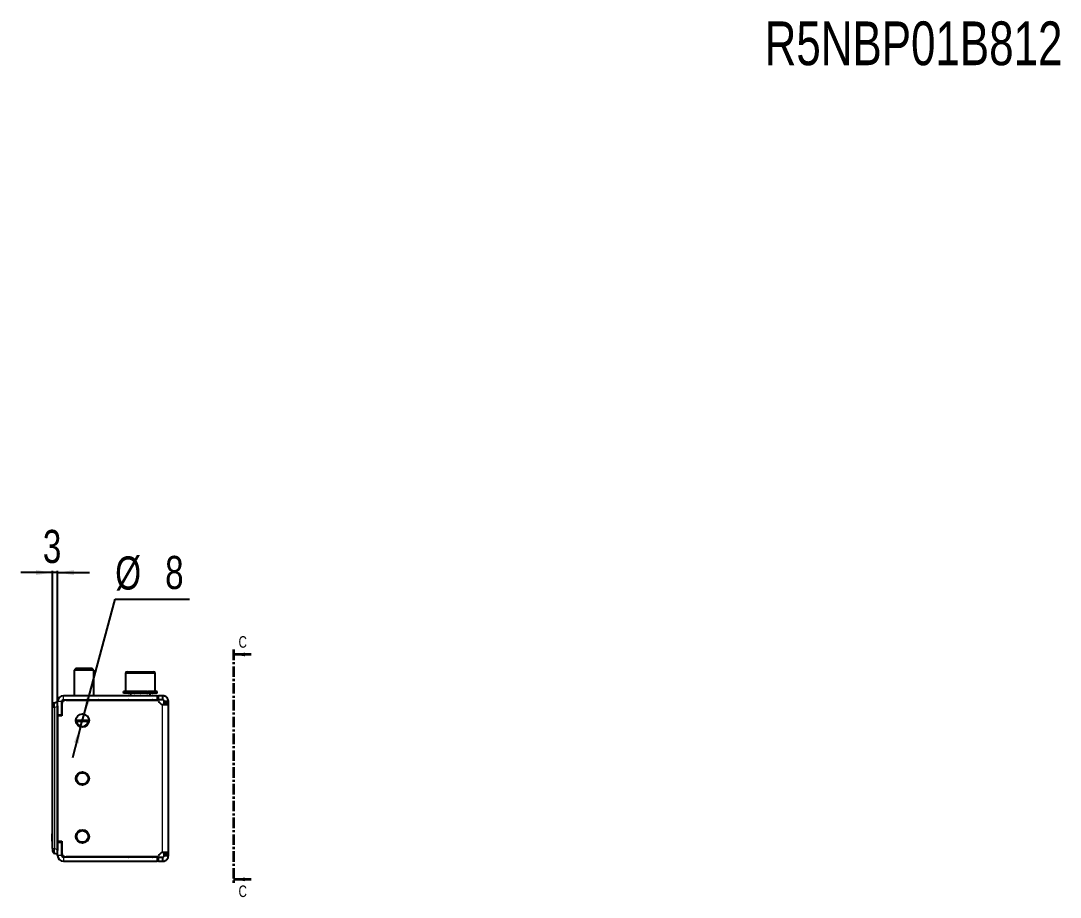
# Model space of a CAD drawing. Header units: millimetres. Extents: x 535 to 4661, y -1571 to 657.
# Drawn here: x 2040 to 2668, y 127 to 657 of the extents above; entities that cross this region are included whole.
import ezdxf

# ---------------------------------------------------------------- set-up
doc = ezdxf.new("R2010")
doc.units = ezdxf.units.MM
doc.linetypes.add('CENTER', pattern=[10.16, 6.35, -1.27, 1.27, -1.27])
doc.layers.add('FORMAT', color=7, linetype='Continuous')
doc.styles.add('SLDTEXTSTYLE0', font='TXT', dxfattribs={"width": 0.75})
doc.dimstyles.new('SLDDIMSTYLE1', dxfattribs={"dimtxt": 20, "dimasz": 10, "dimexe": 0, "dimexo": 0.0625, "dimgap": 5, "dimtad": 2, "dimdec": 1, "dimrnd": 1e-09, "dimzin": 12, "dimdsep": 46, "dimtxsty": 'SLDTEXTSTYLE0', "dimsah": 1, "dimcen": 0.09, "dimadec": 0, "dimazin": 3, "dimtfac": 1, "dimtmove": 0, "dimatfit": 0, "dimfxl": 0, "dimfrac": 2, "dimtolj": 1, "dimtzin": 12, "dimarcsym": 0})
doc.dimstyles.new('SLDDIMSTYLE2', dxfattribs={"dimtxt": 20, "dimasz": 10, "dimexe": 0, "dimexo": 0.0625, "dimgap": 5, "dimtad": 0, "dimtih": 1, "dimtoh": 1, "dimdec": 1, "dimrnd": 1e-09, "dimzin": 12, "dimdsep": 46, "dimtxsty": 'SLDTEXTSTYLE0', "dimsah": 1, "dimcen": 0, "dimadec": 0, "dimazin": 3, "dimtfac": 1, "dimtmove": 0, "dimatfit": 3, "dimfxl": 0, "dimfrac": 2, "dimtolj": 1, "dimtzin": 12, "dimarcsym": 0})

# ---------------------------------------------------------------- blocks, each defined once
blk = doc.blocks.new('_D_4')
at = {"layer": 'FORMAT'}
for p, q in [((2058.82, 323.07), (2039.59, 323.07)), ((2058.82, 241.48), (2058.82, 324.07)), ((2061.82, 323.07), (2058.82, 323.07)), ((2061.82, 236.48), (2061.82, 324.07)), ((2061.82, 323.07), (2081.05, 323.07))]:
    blk.add_line(p, q, dxfattribs=at)
for points in [[(2058.82, 323.07), (2048.82, 324.61), (2048.82, 321.54)], [(2061.82, 323.07), (2071.82, 321.54), (2071.82, 324.61)]]:
    blk.add_solid(points, dxfattribs=at)
at = {"layer": 'FORMAT', "insert": (2052.93, 348.86), "char_height": 20, "attachment_point": 1, "style": 'SLDTEXTSTYLE0'}
blk.add_mtext('3', dxfattribs=at)
blk = doc.blocks.new('_D_5')
at = {"layer": 'FORMAT'}
for p, q in [((2077.86, 237.44), (2096.67, 307.05)), ((2096.67, 307.05), (2141.61, 307.05)), ((2075.78, 229.71), (2077.86, 237.44)), ((2075.78, 229.71), (2070.76, 211.15))]:
    blk.add_line(p, q, dxfattribs=at)
for points in [[(2077.86, 237.44), (2081.96, 246.69), (2078.99, 247.49)], [(2075.78, 229.71), (2071.69, 220.46), (2074.66, 219.66)]]:
    blk.add_solid(points, dxfattribs=at)
at = {"layer": 'FORMAT', "char_height": 20, "attachment_point": 1, "style": 'SLDTEXTSTYLE0'}
for s, insert in [('%%c', (2096.67, 332.83)), ('8', (2126.83, 333.13))]:
    blk.add_mtext(s, dxfattribs=dict(at, insert=insert))

msp = doc.modelspace()

# ---------------------------------------------------------------- linework, layer by layer
at = {"color": 7, "linetype": 'CENTER', "lineweight": 35}
msp.add_line((2168.11, 276.54), (2168.11, 134.59), dxfattribs=at)
at = {"color": 7, "linetype": 'Continuous', "lineweight": 35}
for p, q in [((2178.75, 273.54), (2168.11, 273.54)), ((2178.75, 137.59), (2168.11, 137.59))]:
    msp.add_line(p, q, dxfattribs=at)
at = {"color": 7, "linetype": 'Continuous', "lineweight": 25}
for p, q in [((2072.9, 265.07), (2071.82, 264)), ((2071.82, 264), (2071.82, 248.57)), ((2083.82, 264), (2071.82, 264)), ((2082.75, 265.07), (2072.9, 265.07)), ((2083.82, 264), (2082.75, 265.07)), ((2083.82, 248.57), (2083.82, 264)), ((2102.82, 262.07), (2102.82, 251.07)), ((2103.82, 263.07), (2119.82, 263.07)), ((2120.82, 251.07), (2120.82, 262.07)), ((2061.82, 237.12), (2061.82, 245.07)), ((2064.32, 237.12), (2064.32, 245.07)), ((2121.92, 248.57), (2065.32, 248.57)), ((2065.32, 246.07), (2121.92, 246.07)), ((2066.92, 245.97), (2121.9, 245.97)), ((2067.57, 246.07), (2067.57, 245.97)), ((2067.86, 246.07), (2067.86, 245.97)), ((2069.55, 246.07), (2069.55, 245.97)), ((2072.5, 246.07), (2072.5, 245.97)), ((2076.26, 246.07), (2076.26, 245.97)), ((2080.25, 246.07), (2080.25, 245.97)), ((2083.88, 246.07), (2083.88, 245.97)), ((2086.58, 246.07), (2086.58, 245.97)), ((2087.95, 246.07), (2087.95, 245.97)), ((2088.07, 245.97), (2088.07, 246.07)), ((2101.57, 251.07), (2101.57, 250.07)), ((2101.57, 251.07), (2101.58, 251.07)), ((2101.57, 250.07), (2101.58, 250.07)), ((2101.58, 251.07), (2101.58, 250.82)), ((2102.41, 251.07), (2101.58, 251.07)), ((2101.58, 250.07), (2101.58, 250.32)), ((2102.41, 250.07), (2101.58, 250.07)), ((2102.41, 251.07), (2102.51, 251.07)), ((2102.41, 250.07), (2102.51, 250.07)), ((2102.51, 251.07), (2102.51, 250.82)), ((2104.67, 251.07), (2102.51, 251.07)), ((2102.51, 250.07), (2102.51, 250.32)), ((2104.67, 250.07), (2102.51, 250.07)), ((2104.67, 251.07), (2104.86, 251.07)), ((2104.67, 250.07), (2104.86, 250.07)), ((2104.86, 251.07), (2104.86, 250.82)), ((2108.03, 251.07), (2104.86, 251.07)), ((2104.86, 250.07), (2104.86, 250.32)), ((2108.03, 250.07), (2104.86, 250.07)), ((2105.82, 250.07), (2105.82, 248.57)), ((2108.03, 251.07), (2108.26, 251.07)), ((2108.03, 250.07), (2108.26, 250.07)), ((2108.26, 251.07), (2108.26, 250.82)), ((2111.96, 251.07), (2108.26, 251.07)), ((2108.26, 250.07), (2108.26, 250.32)), ((2111.96, 250.07), (2108.26, 250.07)), ((2111.96, 251.07), (2112.04, 251.07)), ((2111.96, 250.07), (2112.12, 250.07)), ((2112.12, 250.07), (2112.21, 250.07)), ((2112.16, 251.07), (2112.21, 251.07)), ((2112.21, 251.07), (2112.21, 250.82)), ((2115.87, 251.07), (2112.21, 251.07)), ((2112.21, 250.07), (2112.21, 250.32)), ((2115.87, 250.07), (2112.21, 250.07)), ((2115.87, 251.07), (2116.1, 251.07)), ((2115.87, 250.07), (2116.1, 250.07)), ((2116.1, 251.07), (2116.1, 250.82)), ((2119.17, 251.07), (2116.1, 251.07)), ((2116.1, 250.07), (2116.1, 250.32)), ((2119.17, 250.07), (2116.1, 250.07)), ((2117.82, 248.57), (2117.82, 250.07)), ((2119.17, 251.07), (2119.34, 251.07)), ((2119.17, 250.07), (2119.34, 250.07)), ((2119.34, 251.07), (2119.34, 250.82)), ((2121.34, 251.07), (2119.34, 251.07)), ((2119.34, 250.07), (2119.34, 250.32)), ((2121.34, 250.07), (2119.34, 250.07)), ((2121.34, 251.07), (2121.43, 251.07)), ((2121.34, 250.07), (2121.43, 250.07)), ((2121.43, 251.07), (2121.43, 250.82)), ((2122.07, 251.07), (2121.43, 251.07)), ((2121.43, 250.07), (2121.43, 250.32)), ((2122.07, 250.07), (2121.43, 250.07)), ((2121.92, 248.57), (2122.92, 248.57)), ((2122.92, 246.07), (2121.92, 246.07)), ((2122.07, 250.07), (2122.07, 251.07)), ((2125.32, 246.07), (2122.91, 246.07)), ((2122.92, 246.07), (2122.92, 248.57)), ((2125.32, 248.57), (2122.92, 248.57)), ((2125.32, 248.57), (2125.32, 246.07)), ((2128.82, 245.07), (2126.32, 245.07)), ((2126.32, 243.85), (2126.32, 245.07)), ((2128.82, 243.85), (2128.82, 245.07)), ((2058.82, 242.92), (2058.82, 241.47)), ((2058.82, 167.03), (2058.82, 241.47)), ((2059.93, 244.37), (2061.62, 244.82)), ((2061.62, 244.82), (2061.82, 244.82)), ((2061.62, 241.93), (2061.62, 155.72)), ((2061.82, 242.55), (2061.82, 155.1)), ((2064.42, 243.47), (2064.42, 236.47)), ((2128.82, 243.85), (2126.32, 243.85)), ((2128.82, 153.3), (2128.82, 243.85)), ((2061.82, 237.12), (2064.32, 237.12)), ((2061.82, 160.67), (2061.82, 236.47)), ((2064.42, 236.47), (2061.82, 236.47)), ((2064.42, 238.05), (2064.32, 237.84)), ((2080.79, 233.07), (2072.85, 233.07)), ((2058.62, 165.08), (2058.82, 165.08)), ((2058.62, 164.73), (2058.82, 164.73)), ((2058.62, 164), (2058.62, 164.73)), ((2058.62, 164), (2058.82, 164)), ((2058.82, 158.82), (2058.82, 167.03)), ((2058.62, 163.05), (2058.62, 163.16)), ((2058.62, 161.6), (2058.82, 161.6)), ((2058.62, 161.06), (2058.62, 161.6)), ((2058.62, 161.06), (2058.82, 161.06)), ((2058.62, 160.77), (2058.82, 160.77)), ((2058.82, 156.17), (2058.82, 158.82)), ((2061.82, 160.67), (2064.42, 160.67)), ((2061.82, 160.02), (2064.32, 160.02)), ((2061.82, 152.07), (2061.82, 160.02)), ((2064.32, 152.07), (2064.32, 160.02)), ((2064.42, 159.6), (2064.32, 159.81)), ((2064.42, 160.67), (2064.42, 153.67)), ((2058.82, 156.17), (2058.82, 154.73)), ((2061.62, 152.82), (2059.93, 153.28)), ((2061.82, 152.82), (2061.62, 152.82)), ((2121.92, 151.07), (2065.32, 151.07)), ((2121.9, 151.17), (2066.92, 151.17)), ((2121.92, 151.07), (2122.92, 151.07)), ((2122.92, 148.57), (2122.92, 151.07)), ((2122.92, 151.07), (2125.32, 151.07)), ((2125.32, 151.07), (2125.32, 148.57)), ((2126.32, 153.3), (2128.82, 153.3)), ((2126.32, 152.07), (2126.32, 153.3)), ((2126.32, 152.07), (2128.82, 152.07)), ((2128.82, 152.07), (2128.82, 153.3)), ((2065.32, 148.57), (2121.92, 148.57)), ((2122.92, 148.57), (2121.92, 148.57)), ((2122.92, 148.57), (2125.32, 148.57))]:
    msp.add_line(p, q, dxfattribs=at)
at = {"color": 8, "linetype": 'Continuous', "lineweight": 18}
for p, q in [((2120.82, 262.07), (2102.82, 262.07)), ((2064.32, 245.07), (2061.82, 245.07)), ((2065.32, 246.07), (2065.32, 248.57)), ((2121.92, 246.07), (2121.92, 248.57)), ((2059.93, 241.47), (2058.82, 241.47)), ((2061.62, 241.93), (2059.93, 241.47)), ((2059.93, 241.47), (2059.93, 156.17)), ((2125.32, 153.85), (2125.32, 243.3)), ((2062.02, 237.12), (2062.02, 236.47)), ((2072.85, 234.07), (2080.79, 234.07)), ((2058.62, 162.88), (2058.82, 162.88)), ((2062.02, 160.67), (2062.02, 160.02)), ((2058.82, 156.17), (2059.93, 156.17)), ((2059.93, 156.17), (2061.62, 155.72)), ((2064.32, 152.07), (2061.82, 152.07)), ((2065.32, 151.07), (2065.32, 148.57)), ((2121.92, 148.57), (2121.92, 151.07))]:
    msp.add_line(p, q, dxfattribs=at)
at = {"color": 7, "linetype": 'Continuous', "lineweight": 25}
for centre, radius in [((2076.82, 233.57), 4), ((2076.82, 198.57), 4), ((2076.82, 198.57), 3.5), ((2076.82, 163.57), 4), ((2076.82, 163.57), 3.5)]:
    msp.add_circle(centre, radius, dxfattribs=at)
for centre, radius, start, end in [((2103.82, 262.07), 1, 90, 180), ((2119.82, 262.07), 1, 0, 90), ((2065.32, 245.07), 3.5, 90, 180), ((2065.32, 245.07), 1, 90, 180), ((2066.92, 243.47), 2.5, 90, 180), ((2104.47, 245.72), 0.35, 45.58469, 90), ((2119.17, 245.72), 0.35, 90, 134.41531), ((2121.9, 244.97), 1, 22.88538, 90), ((2126.04, 246.72), 3.5, 202.88538, 258.10519), ((2060.32, 242.92), 1.5, 105, 180), ((2076.82, 233.57), 3.5, 188.21321, 351.78679), ((2060.32, 154.73), 1.5, 180, 255), ((2065.32, 152.07), 3.5, 180, 270), ((2065.32, 152.07), 1, 180, 270), ((2066.92, 153.67), 2.5, 180, 270), ((2104.47, 151.42), 0.35, 270, 314.41531), ((2119.17, 151.42), 0.35, 225.58469, 270), ((2121.9, 152.17), 1, 270, 337.11462), ((2126.04, 150.42), 3.5, 101.89481, 157.11462)]:
    msp.add_arc(centre, radius, start, end, dxfattribs=at)
at = {"color": 8, "linetype": 'Continuous', "lineweight": 18}
for centre, major_axis, start_param, end_param in [((2060.32, 241.37), (-0.38, 3), 0.016741, 1.520499), ((2060.32, 156.28), (0.38, 3), 1.621093, 3.124852)]:
    msp.add_ellipse(centre, major_axis=major_axis, ratio=0.123038, start_param=start_param, end_param=end_param, dxfattribs=at)
at = {"color": 7, "linetype": 'Continuous', "lineweight": 25}
for centre, major_axis, start_param, end_param in [((2073.21, 244.82), (-11.57, -3.1), 6.030113, 6.216148), ((2073.21, 152.82), (-11.57, 3.1), 0.067037, 0.253072)]:
    msp.add_ellipse(centre, major_axis=major_axis, ratio=0.250563, start_param=start_param, end_param=end_param, dxfattribs=at)
for points, knots in [([(2067.83, 245.97), (2067.83, 245.99), (2067.82, 246.02), (2067.81, 246.05), (2067.81, 246.07)], [0, 0, 0, 0, 0.374848, 1, 1, 1, 1]), ([(2069.46, 245.97), (2069.46, 245.99), (2069.44, 246.02), (2069.42, 246.05), (2069.41, 246.07)], [0, 0, 0, 0, 0.374848, 1, 1, 1, 1]), ([(2072.37, 245.97), (2072.36, 245.99), (2072.33, 246.02), (2072.3, 246.05), (2072.29, 246.07)], [0, 0, 0, 0, 0.374848, 1, 1, 1, 1]), ([(2076.11, 245.97), (2076.1, 245.99), (2076.06, 246.02), (2076.03, 246.05), (2076.01, 246.07)], [0, 0, 0, 0, 0.374848, 1, 1, 1, 1]), ([(2080.11, 245.97), (2080.09, 245.99), (2080.06, 246.02), (2080.03, 246.05), (2080.01, 246.07)], [0, 0, 0, 0, 0.374848, 1, 1, 1, 1]), ([(2083.76, 245.97), (2083.75, 245.99), (2083.72, 246.02), (2083.69, 246.05), (2083.67, 246.07)], [0, 0, 0, 0, 0.374848, 1, 1, 1, 1]), ([(2086.5, 245.97), (2086.5, 245.99), (2086.48, 246.02), (2086.46, 246.05), (2086.45, 246.07)], [0, 0, 0, 0, 0.374848, 1, 1, 1, 1]), ([(2087.93, 245.97), (2087.93, 245.99), (2087.92, 246.02), (2087.91, 246.05), (2087.91, 246.07)], [0, 0, 0, 0, 0.374848, 1, 1, 1, 1]), ([(2101.58, 250.82), (2101.58, 250.87), (2101.58, 250.93), (2101.57, 251.01), (2101.57, 251.05), (2101.57, 251.07)], [0, 0, 0, 0, 0.4999808, 0.7499881, 1, 1, 1, 1]), ([(2101.57, 250.07), (2101.57, 250.1), (2101.57, 250.14), (2101.58, 250.22), (2101.58, 250.28), (2101.58, 250.32)], [0, 0, 0, 0, 0.2501401, 0.5002802, 1, 1, 1, 1]), ([(2102.51, 250.82), (2102.49, 250.87), (2102.47, 250.93), (2102.43, 251.01), (2102.42, 251.05), (2102.41, 251.07)], [0, 0, 0, 0, 0.499981, 0.749988, 1, 1, 1, 1]), ([(2102.41, 250.07), (2102.42, 250.1), (2102.43, 250.14), (2102.47, 250.22), (2102.49, 250.28), (2102.51, 250.32)], [0, 0, 0, 0, 0.2501401, 0.5002802, 1, 1, 1, 1]), ([(2104.86, 250.82), (2104.82, 250.87), (2104.78, 250.93), (2104.72, 251.01), (2104.69, 251.05), (2104.67, 251.07)], [0, 0, 0, 0, 0.499981, 0.749988, 1, 1, 1, 1]), ([(2104.67, 250.07), (2104.69, 250.1), (2104.72, 250.14), (2104.78, 250.22), (2104.82, 250.28), (2104.86, 250.32)], [0, 0, 0, 0, 0.25014, 0.50028, 1, 1, 1, 1]), ([(2108.26, 250.82), (2108.22, 250.87), (2108.17, 250.93), (2108.09, 251.01), (2108.05, 251.05), (2108.03, 251.07)], [0, 0, 0, 0, 0.4999808, 0.7499881, 1, 1, 1, 1]), ([(2108.03, 250.07), (2108.05, 250.1), (2108.09, 250.14), (2108.17, 250.22), (2108.22, 250.28), (2108.26, 250.32)], [0, 0, 0, 0, 0.25014, 0.50028, 1, 1, 1, 1]), ([(2112.21, 250.82), (2112.17, 250.87), (2112.11, 250.93), (2112.03, 251.01), (2111.98, 251.05), (2111.96, 251.07)], [0, 0, 0, 0, 0.4999808, 0.7499881, 1, 1, 1, 1]), ([(2111.96, 250.07), (2111.98, 250.1), (2112.03, 250.14), (2112.11, 250.22), (2112.17, 250.28), (2112.21, 250.32)], [0, 0, 0, 0, 0.25014, 0.50028, 1, 1, 1, 1]), ([(2112.21, 250.82), (2112.19, 250.9), (2112.16, 251.03), (2112.13, 251.06), (2112.12, 251.07)], [0, 0, 0, 0, 0.561794, 1, 1, 1, 1]), ([(2112.21, 250.32), (2112.19, 250.25), (2112.16, 250.12), (2112.13, 250.09), (2112.12, 250.07)], [0, 0, 0, 0, 0.561794, 1, 1, 1, 1]), ([(2116.1, 250.82), (2116.06, 250.87), (2116.01, 250.93), (2115.93, 251.01), (2115.89, 251.05), (2115.87, 251.07)], [0, 0, 0, 0, 0.499981, 0.749988, 1, 1, 1, 1]), ([(2115.87, 250.07), (2115.89, 250.1), (2115.93, 250.14), (2116.01, 250.22), (2116.06, 250.28), (2116.1, 250.32)], [0, 0, 0, 0, 0.2501401, 0.5002802, 1, 1, 1, 1]), ([(2119.34, 250.82), (2119.31, 250.87), (2119.27, 250.93), (2119.21, 251.01), (2119.18, 251.05), (2119.17, 251.07)], [0, 0, 0, 0, 0.499981, 0.749988, 1, 1, 1, 1]), ([(2119.17, 250.07), (2119.18, 250.1), (2119.21, 250.14), (2119.27, 250.22), (2119.31, 250.28), (2119.34, 250.32)], [0, 0, 0, 0, 0.25014, 0.50028, 1, 1, 1, 1]), ([(2121.43, 250.82), (2121.42, 250.87), (2121.4, 250.93), (2121.37, 251.01), (2121.35, 251.05), (2121.34, 251.07)], [0, 0, 0, 0, 0.499981, 0.749988, 1, 1, 1, 1]), ([(2121.34, 250.07), (2121.35, 250.1), (2121.37, 250.14), (2121.4, 250.22), (2121.42, 250.28), (2121.43, 250.32)], [0, 0, 0, 0, 0.25014, 0.50028, 1, 1, 1, 1]), ([(2128.82, 245.07), (2128.81, 245.33), (2128.77, 245.83), (2128.49, 246.65), (2128.03, 247.36), (2127.4, 247.92), (2126.78, 248.28), (2126.08, 248.53), (2125.58, 248.56), (2125.32, 248.57)], [0, 0, 0, 0, 0.1440667, 0.2712756, 0.4749075, 0.5979974, 0.7263376, 0.8602454, 1, 1, 1, 1]), ([(2126.32, 245.07), (2126.31, 245.21), (2126.29, 245.4), (2126.16, 245.63), (2126.05, 245.76), (2125.92, 245.89), (2125.74, 245.99), (2125.53, 246.06), (2125.39, 246.07), (2125.32, 246.07)], [0, 0, 0, 0, 0.294103, 0.406373, 0.497014, 0.611853, 0.731691, 0.860101, 1, 1, 1, 1]), ([(2125.32, 243.3), (2125.64, 243.28), (2126.23, 243.26), (2127.17, 243.24), (2128.04, 243.28), (2128.7, 243.5), (2128.78, 243.73), (2128.82, 243.85)], [0, 0, 0, 0, 0.17084, 0.319217, 0.548103, 0.767822, 1, 1, 1, 1]), ([(2125.81, 243.25), (2125.86, 243.25), (2125.97, 243.26), (2126.1, 243.31), (2126.19, 243.4), (2126.3, 243.56), (2126.31, 243.73), (2126.32, 243.85)], [0, 0, 0, 0, 0.158762, 0.29361, 0.44482, 0.611559, 1, 1, 1, 1]), ([(2058.62, 164.73), (2058.62, 164.84), (2058.62, 165.05), (2058.62, 165.07), (2058.62, 165.08)], [0, 0, 0, 0, 0.5368, 1, 1, 1, 1]), ([(2058.62, 162.88), (2058.62, 163.04), (2058.62, 163.38), (2058.62, 163.8), (2058.62, 163.99), (2058.62, 164.07)], [0, 0, 0, 0, 0.346986, 0.702168, 1, 1, 1, 1]), ([(2058.62, 161.73), (2058.62, 161.76), (2058.62, 161.88), (2058.62, 162.29), (2058.62, 162.68), (2058.62, 162.88)], [0, 0, 0, 0, 0.136302, 0.576865, 1, 1, 1, 1]), ([(2058.62, 160.77), (2058.62, 160.78), (2058.62, 160.81), (2058.62, 160.99), (2058.62, 161.06)], [0, 0, 0, 0, 0.577653, 1, 1, 1, 1]), ([(2128.82, 153.3), (2128.77, 153.42), (2128.68, 153.64), (2128.11, 153.83), (2127.51, 153.9), (2126.88, 153.92), (2126.14, 153.91), (2125.6, 153.87), (2125.32, 153.85)], [0, 0, 0, 0, 0.254149, 0.448213, 0.574908, 0.708872, 0.850468, 1, 1, 1, 1]), ([(2125.32, 151.07), (2125.41, 151.08), (2125.56, 151.09), (2125.77, 151.17), (2125.93, 151.28), (2126.07, 151.4), (2126.17, 151.54), (2126.29, 151.77), (2126.31, 151.95), (2126.32, 152.07)], [0, 0, 0, 0, 0.156786, 0.290809, 0.403501, 0.497298, 0.607133, 0.726181, 1, 1, 1, 1]), ([(2125.32, 148.57), (2125.62, 148.6), (2126.17, 148.64), (2127.07, 148.99), (2127.95, 149.66), (2128.68, 150.77), (2128.77, 151.63), (2128.82, 152.07)], [0, 0, 0, 0, 0.16069, 0.301312, 0.521951, 0.753573, 1, 1, 1, 1]), ([(2126.32, 153.3), (2126.31, 153.42), (2126.29, 153.62), (2126.13, 153.83), (2126, 153.87), (2125.96, 153.89)], [0, 0, 0, 0, 0.488232, 0.819706, 1, 1, 1, 1])]:
    msp.add_open_spline(points, degree=3, knots=knots, dxfattribs=at)
at = {"color": 7, "linetype": 'Continuous', "lineweight": 35}
for points in [[(2168.11, 273.54), (2175.11, 272.42), (2175.11, 274.66)], [(2168.11, 137.59), (2175.11, 136.47), (2175.11, 138.71)]]:
    msp.add_solid(points, dxfattribs=at)

# ---------------------------------------------------------------- texts
at = {"color": 7, "linetype": 'Continuous', "char_height": 7, "attachment_point": 1, "style": 'SLDTEXTSTYLE0'}
for insert in [(2171.2, 284.63), (2171.2, 133.9)]:
    msp.add_mtext('C', dxfattribs=dict(at, insert=insert))
at = {"layer": 'FORMAT', "insert": (2489.17, 656.27), "char_height": 26.4583, "attachment_point": 1, "style": 'SLDTEXTSTYLE0'}
msp.add_mtext('R5NBP01B812', dxfattribs=at)

# ---------------------------------------------------------------- dimensions: what is measured, and where the dimension line sits
at = {"layer": 'FORMAT'}
dim = msp.add_linear_dim(base=(2058.82, 323.07), p1=(2061.82, 236.47), p2=(2058.82, 241.47), dimstyle='SLDDIMSTYLE1', dxfattribs=at)
dim.commit()
dim.dimension.update_dxf_attribs({"geometry": '_D_4', "text_midpoint": (2060.32, 323.07), "dimtype": 160})
dim = msp.add_diameter_dim_2p(p1=(2077.86, 237.44), p2=(2075.78, 229.71), dimstyle='SLDDIMSTYLE2', dxfattribs=at)
dim.commit()
dim.dimension.update_dxf_attribs({"geometry": '_D_5', "text_midpoint": (2119.14, 323.07), "dimtype": 163})

doc.saveas('drawing.dxf')
